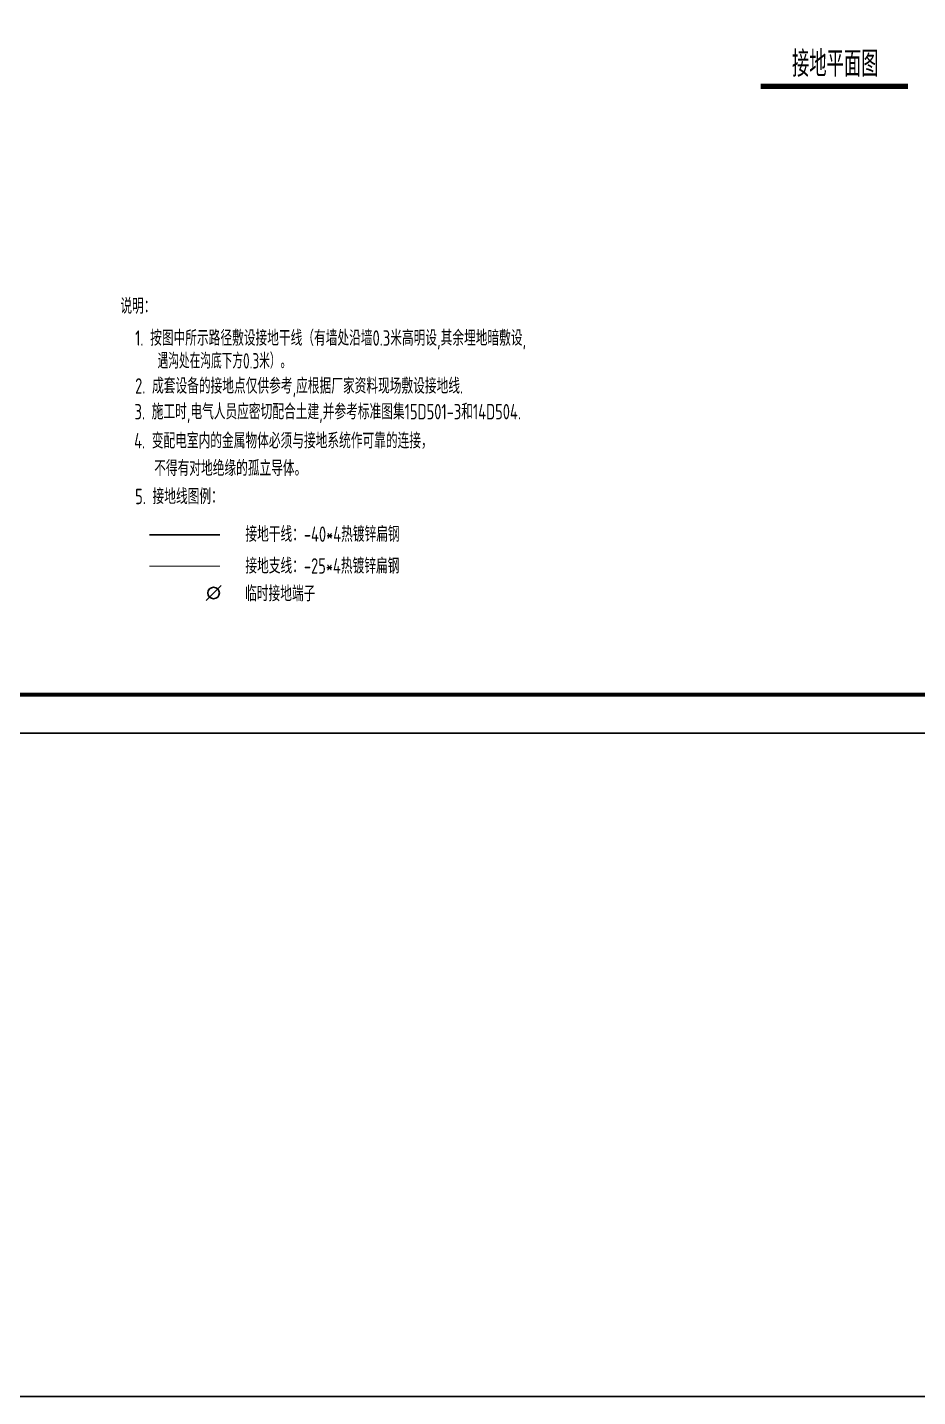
# Model space of a CAD drawing. Extents: x 5211311 to 5622788, y -441754 to -251897.
# Drawn here: x 5373961 to 5397082, y -441754 to -406172 of the extents above; entities that cross this region are included whole.
import ezdxf

# ---------------------------------------------------------------- set-up
doc = ezdxf.new("R2010")
doc.units = 0
doc.header["$LTSCALE"] = 1000
doc.header["$MEASUREMENT"] = 0
doc.layers.get('0').update_dxf_attribs({"linetype": 'CONTINUOUS'})
for name, color, linetype in [('DIM_SYMB', 3, 'CONTINUOUS'), ('PUB_TEXT', 7, 'CONTINUOUS'), ('PUB_TITLE', 4, 'CONTINUOUS'), ('TERM', 2, 'CONTINUOUS'), ('WIRE-接地', 4, 'CONTINUOUS'), ('WIRE-照明', 1, 'CONTINUOUS'), ('电气', 3, 'CONTINUOUS')]:
    doc.layers.add(name, color=color, linetype=linetype)
doc.styles.add('sceie', font='sceie.shx', dxfattribs={"width": 0.7, "bigfont": 'sceic.shx'})
doc.styles.add('TG_LINETYPE', font='SIMPLEX', dxfattribs={"width": 0.8, "height": 3, "bigfont": 'HZTXT'})
doc.linetypes.add('TG_接地', pattern='A,0.75,0,["/",TG_LINETYPE,S=0.05,R=-8.594367,X=-0.1,Y=-0.045],0.65,-0.13,0.13,-0.13', length=2)

# ---------------------------------------------------------------- blocks, each defined once
blk = doc.blocks.new('$TelecSys$00000006')
blk.add_line((-1.32, -1.32), (1.32, 1.32))
blk.add_circle((0, 0), 1)

msp = doc.modelspace()

# ---------------------------------------------------------------- linework, layer by layer
at = {"layer": 'DIM_SYMB', "const_width": 140}
msp.add_lwpolyline([(5393006.5, -407702.6), (5396833.8, -407702.6)], dxfattribs=at)
at = {"layer": 'PUB_TITLE', "color": 4}
msp.add_lwpolyline([(5332500.7, -424514), (5416600.7, -424514), (5416600.7, -365114), (5332500.7, -365114)], close=True, dxfattribs=at)
at = {"layer": 'PUB_TITLE', "color": 4, "const_width": 100}
msp.add_lwpolyline([(5335000.7, -423514), (5415600.7, -423514), (5415600.7, -366114), (5335000.7, -366114)], close=True, dxfattribs=at)
at = {"layer": 'WIRE-接地', "color": 4, "linetype": 'TG_接地', "ltscale": 0.5, "const_width": 50}
msp.add_lwpolyline([(5377129.5, -419358.6), (5378958.8, -419358.6)], dxfattribs=at)
at = {"layer": 'WIRE-接地', "linetype": 'TG_接地', "ltscale": 0.5, "const_width": 24}
msp.add_lwpolyline([(5377129.5, -420170.4), (5378958.8, -420170.4)], dxfattribs=at)
at = {"layer": 'WIRE-照明'}
msp.add_lwpolyline([(5211311, -251896.5), (5622788, -251896.5), (5622788, -441753.9), (5211311, -441753.9)], close=True, dxfattribs=at)

# ---------------------------------------------------------------- block references
at = {"layer": 'TERM', "xscale": 150, "yscale": 150, "zscale": 150}
msp.add_blockref('$TelecSys$00000006', (5378797.8, -420870.5), dxfattribs=at)

# ---------------------------------------------------------------- texts
at = {"color": 3, "style": 'sceie', "width": 0.73}
msp.add_text('遇沟处在沟底下方0.3米）。', height=400, dxfattribs=at).set_placement((5377342.5, -415038.6))
at = {"layer": 'PUB_TEXT', "style": 'sceie', "width": 0.7}
msp.add_text('接地平面图', height=675.18, dxfattribs=at).set_placement((5393820.1, -407457.2))
at = {"layer": '电气', "color": 3, "style": 'sceie', "width": 0.8}
for s, p in [('说明：', (5376375.1, -413614.5)), ('1. 按图中所示路径敷设接地干线（有墙处沿墙0.3米高明设,其余埋地暗敷设,', (5376758.9, -414445.9)), ('2. 成套设备的接地点仅供参考,应根据厂家资料现场敷设接地线.', (5376758.9, -415690.7)), ('3. 施工时,电气人员应密切配合土建,并参考标准图集15D501-3和14D504.', (5376743.7, -416358.9)), ('4. 变配电室内的金属物体必须与接地系统作可靠的连接，', (5376733, -417114.9)), ('不得有对地绝缘的孤立导体。', (5377253.4, -417829.5)), ('5. 接地线图例：', (5376758.9, -418562.9)), ('接地干线：-40*4热镀锌扁钢', (5379621.9, -419542.2)), ('接地支线：-25*4热镀锌扁钢', (5379621.9, -420367.2)), ('临时接地端子', (5379615.5, -421086.3))]:
    msp.add_text(s, height=400, dxfattribs=at).set_placement(p)

doc.saveas('drawing.dxf')
